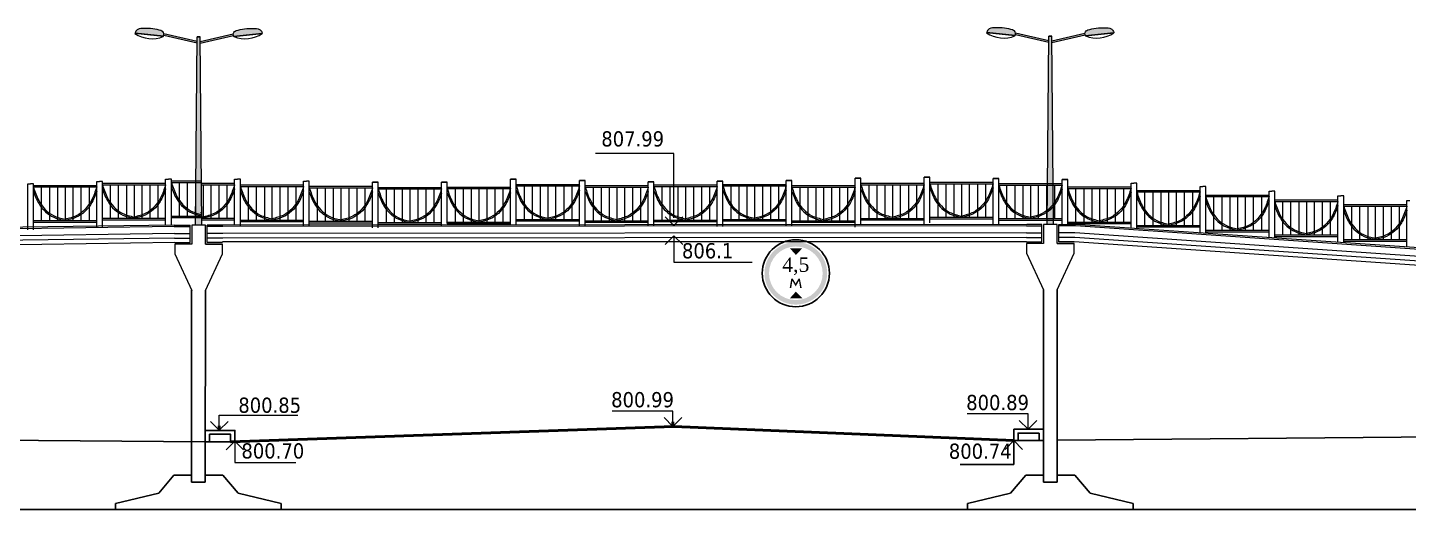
# Model space of a CAD drawing. Header units: millimetres. Extents: x -492806 to 8131902, y -181351 to 2373952.
# Drawn here: x 2018643 to 2067269, y 991206 to 1008189 of the extents above; entities that cross this region are included whole.
import ezdxf

# ---------------------------------------------------------------- set-up
doc = ezdxf.new("R2010")
doc.units = ezdxf.units.MM
doc.header["$LTSCALE"] = 50
for name, color, linetype, lineweight in [('dorogi', 7, 'Continuous', 30), ('вертикалка', 200, 'Continuous', 9), ('дорога', 126, 'Continuous', 25), ('розрізи', 7, 'Continuous', 15)]:
    doc.layers.add(name, color=color, linetype=linetype, lineweight=lineweight)
doc.layers.add('rozmiry', color=182, linetype='Continuous')
doc.layers.add('размери', color=250, linetype='Continuous')
doc.styles.add('natasha', font='times.ttf', dxfattribs={"height": 2.5})
doc.styles.get("Standard").update_dxf_attribs({"font": 'tahoma.ttf'})

# ---------------------------------------------------------------- blocks, each defined once
blk = doc.blocks.new('3-13')
h = blk.add_hatch(color=1)
edge = h.paths.add_edge_path(flags=16)
edge.add_arc((3.5, 0), 2.8, 0, 360)
edge = h.paths.add_edge_path()
edge.add_arc((3.5, 0), 3.27, 0, 360)
blk.add_hatch(color=7).paths.add_polyline_path([(3.13, -0.77), (3.49, -1.37), (3.83, -0.77), (3.95, -1.54), (4.11, -1.54), (3.92, -0.57), (3.77, -0.57), (3.48, -1.07), (3.18, -0.57), (3.02, -0.57), (2.86, -1.54), (3.02, -1.54)])
at = {"color": 1}
blk.add_circle((3.5, 0), 3.5, dxfattribs=at)
at = {"color": 7}
for points in [[(2.89, 2.6), (4.17, 2.6), (3.5, 1.92)], [(2.89, -2.6), (4.17, -2.6), (3.5, -1.92)]]:
    blk.add_solid(points, dxfattribs=at)
at = {"insert": (2.08, 1.65), "char_height": 1.5, "attachment_point": 1, "style": 'natasha'}
blk.add_mtext_dynamic_manual_height_columns('4,5', width=3.0467, gutter_width=12.5, heights=[0], dxfattribs=at)

msp = doc.modelspace()

# ---------------------------------------------------------------- hatches: boundary and pattern name
at = {"layer": 'дорога', "lineweight": 5}
h = msp.add_hatch(color=0, dxfattribs=at)
h.dxf.hatch_style = 2
h.paths.add_polyline_path([(2024772.465, 1001440.367), (2024559.884, 1001438.596), (2024558.182, 1001227.495), (2024774.239, 1001227.495)])
h.paths.add_polyline_path([(2024611.753, 1007868.802), (2024718.895, 1007868.802), (2024772.466, 1001440.276), (2024558.182, 1001440.276)])
edge = h.paths.add_edge_path()
edge.add_spline(control_points=[(2025897.624, 1007890.813), (2025889.714, 1007909.546), (2025886.872, 1007934.844), (2025885.704, 1007966.507)], knot_values=[411.134828027, 411.134828027, 411.134828027, 411.134828027, 430.443610938, 430.443610938, 430.443610938, 430.443610938], degree=3, periodic=0)
edge.add_spline(control_points=[(2025885.704, 1007966.507), (2025910.469, 1008042.841), (2025977.055, 1008093.03), (2026325.195, 1008165.671), (2026554.106, 1008162.72), (2026788.924, 1008156.817), (2026877.8, 1008069.357), (2026899.671, 1008008.865), (2026902.912, 1007997.175)], knot_values=[0, 0, 0, 0, 32.530138391, 77.210190422, 130.242015175, 174.657331179, 196.410436296, 202.267979187, 202.267979187, 202.267979187, 202.267979187], degree=3, periodic=0)
edge.add_line((2026902.912, 1007997.175), (2025897.624, 1007890.813))
edge = h.paths.add_edge_path()
edge.add_spline(control_points=[(2025885.704, 1007966.507), (2025886.558, 1007943.361), (2025888.306, 1007923.616), (2025892.275, 1007907.35)], knot_values=[416.32851979, 416.32851979, 416.32851979, 416.32851979, 430.443610938, 430.443610938, 430.443610938, 430.443610938], degree=3, periodic=0)
edge.add_line((2025892.275, 1007907.35), (2024720.824, 1007637.332))
edge.add_line((2024720.824, 1007637.332), (2024720.29, 1007701.379))
edge.add_line((2024720.29, 1007701.379), (2025885.704, 1007966.507))
edge = h.paths.add_edge_path()
edge.add_spline(control_points=[(2022427.736, 1007997.175), (2022430.977, 1008008.865), (2022452.848, 1008069.357), (2022541.724, 1008156.817), (2022776.542, 1008162.72), (2023005.452, 1008165.671), (2023353.593, 1008093.03), (2023420.178, 1008042.841), (2023444.944, 1007966.507)], knot_values=[0, 0, 0, 0, 5.857542892, 27.610648008, 72.025964012, 125.057788765, 169.737840797, 202.267979187, 202.267979187, 202.267979187, 202.267979187], degree=3, periodic=0)
edge.add_spline(control_points=[(2023444.944, 1007966.507), (2023443.775, 1007934.844), (2023440.934, 1007909.546), (2023433.023, 1007890.813)], knot_values=[411.134828027, 411.134828027, 411.134828027, 411.134828027, 430.443610938, 430.443610938, 430.443610938, 430.443610938], degree=3, periodic=0)
edge.add_line((2023433.023, 1007890.813), (2022427.736, 1007997.175))
edge = h.paths.add_edge_path()
edge.add_line((2024610.357, 1007701.379), (2024609.824, 1007637.332))
edge.add_line((2024609.824, 1007637.332), (2023438.372, 1007907.35))
edge.add_spline(control_points=[(2023438.372, 1007907.35), (2023442.341, 1007923.616), (2023444.089, 1007943.361), (2023444.944, 1007966.507)], knot_values=[416.32851979, 416.32851979, 416.32851979, 416.32851979, 430.443610938, 430.443610938, 430.443610938, 430.443610938], degree=3, periodic=0)
edge.add_line((2023444.944, 1007966.507), (2024610.357, 1007701.379))
h = msp.add_hatch(color=0, dxfattribs=at)
h.dxf.hatch_style = 2
h.paths.add_polyline_path([(2054764.918, 1001464.149), (2054552.337, 1001462.377), (2054550.635, 1001251.276), (2054766.692, 1001251.276)])
h.paths.add_polyline_path([(2054604.206, 1007892.584), (2054711.348, 1007892.584), (2054764.919, 1001464.057), (2054550.635, 1001464.057)])
edge = h.paths.add_edge_path()
edge.add_spline(control_points=[(2055890.077, 1007914.594), (2055882.167, 1007933.327), (2055879.325, 1007958.625), (2055878.157, 1007990.288)], knot_values=[411.134828027, 411.134828027, 411.134828027, 411.134828027, 430.443610938, 430.443610938, 430.443610938, 430.443610938], degree=3, periodic=0)
edge.add_spline(control_points=[(2055878.157, 1007990.288), (2055902.922, 1008066.623), (2055969.508, 1008116.811), (2056317.648, 1008189.452), (2056546.559, 1008186.501), (2056781.376, 1008180.598), (2056870.252, 1008093.138), (2056892.123, 1008032.646), (2056895.364, 1008020.956)], knot_values=[0, 0, 0, 0, 32.530138391, 77.210190422, 130.242015175, 174.657331179, 196.410436296, 202.267979187, 202.267979187, 202.267979187, 202.267979187], degree=3, periodic=0)
edge.add_line((2056895.364, 1008020.956), (2055890.077, 1007914.594))
edge = h.paths.add_edge_path()
edge.add_spline(control_points=[(2055878.157, 1007990.288), (2055879.011, 1007967.142), (2055880.759, 1007947.397), (2055884.728, 1007931.132)], knot_values=[416.32851979, 416.32851979, 416.32851979, 416.32851979, 430.443610938, 430.443610938, 430.443610938, 430.443610938], degree=3, periodic=0)
edge.add_line((2055884.728, 1007931.132), (2054713.277, 1007661.113))
edge.add_line((2054713.277, 1007661.113), (2054712.743, 1007725.16))
edge.add_line((2054712.743, 1007725.16), (2055878.157, 1007990.288))
edge = h.paths.add_edge_path()
edge.add_spline(control_points=[(2052420.189, 1008020.956), (2052423.43, 1008032.646), (2052445.301, 1008093.138), (2052534.177, 1008180.598), (2052768.995, 1008186.501), (2052997.905, 1008189.452), (2053346.046, 1008116.811), (2053412.631, 1008066.623), (2053437.397, 1007990.288)], knot_values=[0, 0, 0, 0, 5.857542892, 27.610648008, 72.025964012, 125.057788765, 169.737840797, 202.267979187, 202.267979187, 202.267979187, 202.267979187], degree=3, periodic=0)
edge.add_spline(control_points=[(2053437.397, 1007990.288), (2053436.228, 1007958.625), (2053433.387, 1007933.327), (2053425.476, 1007914.594)], knot_values=[411.134828027, 411.134828027, 411.134828027, 411.134828027, 430.443610938, 430.443610938, 430.443610938, 430.443610938], degree=3, periodic=0)
edge.add_line((2053425.476, 1007914.594), (2052420.189, 1008020.956))
edge = h.paths.add_edge_path()
edge.add_line((2054602.81, 1007725.16), (2054602.277, 1007661.113))
edge.add_line((2054602.277, 1007661.113), (2053430.825, 1007931.132))
edge.add_spline(control_points=[(2053430.825, 1007931.132), (2053434.794, 1007947.397), (2053436.542, 1007967.142), (2053437.397, 1007990.288)], knot_values=[416.32851979, 416.32851979, 416.32851979, 416.32851979, 430.443610938, 430.443610938, 430.443610938, 430.443610938], degree=3, periodic=0)
edge.add_line((2053437.397, 1007990.288), (2054602.81, 1007725.16))

# ---------------------------------------------------------------- linework, layer by layer
for p, q in [((2024417.802, 998935.504), (2024417.802, 992170.435)), ((2024899.941, 992170.435), (2024907.28, 998919.672)), ((2054417.593, 998943.454), (2054417.593, 992170.435)), ((2054899.733, 992170.435), (2054899.733, 998943.454)), ((2025312.117, 993985.889), (2025304.88, 993993.126)), ((2025312.117, 993985.889), (2025319.354, 993993.126)), ((2025050.798, 993591.679), (2025050.798, 993855.511)), ((2025050.798, 993855.511), (2025312.117, 993855.511)), ((2025050.798, 993855.511), (2025050.798, 993591.679)), ((2053374.54, 993632.261), (2053374.54, 992794.998)), ((2054266.737, 993896.094), (2054005.418, 993896.094)), ((2054266.737, 993632.261), (2054266.737, 993896.094)), ((2054266.737, 993896.094), (2054266.737, 993632.261)), ((2053374.54, 992794.998), (2051482.552, 992794.998)), ((2023795.794, 992411.505), (2023260.21, 991775.417)), ((2024417.802, 992411.505), (2023795.794, 992411.505)), ((2024899.941, 992170.435), (2024417.802, 992170.435)), ((2025521.95, 992411.505), (2024899.941, 992411.505)), ((2026057.534, 991775.417), (2025521.95, 992411.505)), ((2053795.585, 992411.505), (2053260.001, 991775.417)), ((2054417.593, 992411.505), (2053795.585, 992411.505)), ((2054899.733, 992170.435), (2054417.593, 992170.435)), ((2055521.741, 992411.505), (2054899.733, 992411.505)), ((2056057.325, 991775.417), (2055521.741, 992411.505)), ((2023260.21, 991775.417), (2021739.842, 991412.876)), ((2027577.901, 991412.876), (2026057.534, 991775.417)), ((2053260.001, 991775.417), (2051739.634, 991412.876)), ((2057577.692, 991412.876), (2056057.325, 991775.417)), ((2021739.842, 991206.156), (1997578.11, 991206.156)), ((2021739.842, 991412.876), (2021739.842, 991206.156)), ((2021739.842, 991206.156), (2027577.901, 991206.156)), ((2027577.901, 991206.156), (2027577.901, 991412.876)), ((2051739.634, 991206.156), (2027577.901, 991206.156)), ((2051739.634, 991412.876), (2051739.634, 991206.156)), ((2051739.634, 991206.156), (2057577.692, 991206.156)), ((2057577.692, 991206.156), (2057577.692, 991412.876)), ((2081739.425, 991206.156), (2057577.692, 991206.156))]:
    msp.add_line(p, q)
at = {"color": 0}
for p, q in [((1994900.15, 993839.999), (2024899.941, 993591.679)), ((2054899.733, 993641.485), (2084417.385, 993898.817))]:
    msp.add_line(p, q, dxfattribs=at)
at = {"color": 0, "lineweight": 9}
for points in [[(2041404.576, 1001478.252), (2041404.576, 1003755.826), (2038641.707, 1003755.826)], [(2041404.576, 1001209.8), (2041095.97, 1001518.405)], [(2041404.576, 1001209.8), (2041713.181, 1001518.405)], [(2041404.576, 1000854.494), (2041095.97, 1000545.888)], [(2041399.941, 1000854.108), (2041399.941, 999918.74), (2044162.811, 999918.74)], [(2041404.576, 1000854.494), (2041713.181, 1000545.888)], [(2025392.219, 993993.708), (2025392.219, 994529.419), (2028156.207, 994529.419)], [(2041370.692, 994133.708), (2041370.692, 994669.419), (2039227.85, 994669.419)], [(2041370.692, 994133.708), (2041062.087, 994442.314)], [(2041370.692, 994133.708), (2041062.087, 994442.314)], [(2041370.692, 994133.708), (2041679.298, 994442.314)], [(2053873.798, 994033.708), (2053873.798, 994569.419), (2051730.955, 994569.419)], [(2025392.219, 993993.708), (2025083.613, 994302.314)], [(2025392.219, 993993.708), (2025083.613, 994302.314)], [(2025392.219, 993993.708), (2025700.825, 994302.314)], [(2053873.798, 994033.708), (2053565.192, 994342.314)], [(2053873.798, 994033.708), (2054182.403, 994342.314)], [(2025942.995, 993612.44), (2025634.39, 993303.835)], [(2025942.995, 993725.488), (2025942.995, 992857.415), (2028085.838, 992857.415)], [(2025942.995, 993612.44), (2026251.601, 993303.835)], [(2025942.995, 993612.44), (2026251.601, 993303.835)], [(2053374.54, 993632.261), (2053683.145, 993323.656)]]:
    msp.add_lwpolyline(points, dxfattribs=at)
for points in [[(2025942.995, 993859.296), (2025942.995, 993993.126), (2024899.941, 993993.126)], [(2025942.995, 993859.296), (2025942.995, 993993.126)], [(2053374.54, 993899.879), (2053374.54, 994033.708), (2054417.593, 994033.708)], [(2025215.881, 993591.679), (2024899.941, 993591.679)], [(2025215.881, 993591.679), (2025942.995, 993591.679), (2025942.995, 993859.296)], [(2025792.138, 993591.679), (2025792.138, 993855.511), (2025312.117, 993855.511)], [(2053374.54, 993632.261), (2053065.934, 993323.656)], [(2054101.654, 993632.261), (2053374.54, 993632.261), (2053374.54, 993899.879)], [(2053525.397, 993632.261), (2053525.397, 993896.094), (2054005.418, 993896.094)], [(2054101.654, 993632.261), (2054417.593, 993632.261)]]:
    msp.add_lwpolyline(points)
at = {"color": 0, "lineweight": 50}
for points in [[(2025392.219, 993993.708), (2025392.219, 994154.421)], [(2041370.692, 994133.708), (2041370.692, 994294.421)]]:
    msp.add_lwpolyline(points, dxfattribs=at)
at = {"layer": 'dorogi', "lineweight": 50}
for q in [(2025792.138, 993591.679), (2053374.54, 993632.261)]:
    msp.add_line((2041399.941, 994133.126), q, dxfattribs=at)
at = {"layer": 'rozmiry'}
for p, q in [((2024899.941, 993993.126), (2025899.941, 993993.126)), ((2054417.593, 994033.708), (2053417.593, 994033.708))]:
    msp.add_line(p, q, dxfattribs=at)
at = {"layer": 'дорога', "color": 0, "lineweight": 5}
for p, q in [((2023419.758, 1007870.328), (2022423.887, 1007979.899)), ((2023433.023, 1007890.813), (2022427.736, 1007997.175)), ((2024609.824, 1007637.332), (2023438.372, 1007907.35)), ((2024610.357, 1007701.379), (2023444.944, 1007966.507)), ((2024558.182, 1001227.495), (2024611.753, 1007868.802)), ((2024611.753, 1007868.802), (2024718.895, 1007868.802)), ((2024718.895, 1007868.802), (2024611.753, 1007868.802)), ((2024774.239, 1001227.495), (2024718.895, 1007868.802)), ((2024720.29, 1007701.379), (2025885.704, 1007966.507)), ((2024720.824, 1007637.332), (2025892.275, 1007907.35)), ((2025897.624, 1007890.813), (2026902.912, 1007997.175)), ((2025910.889, 1007870.328), (2026906.76, 1007979.899)), ((2053412.211, 1007894.11), (2052416.34, 1008003.68)), ((2053425.476, 1007914.594), (2052420.189, 1008020.956)), ((2054602.277, 1007661.113), (2053430.825, 1007931.132)), ((2054602.81, 1007725.16), (2053437.397, 1007990.288)), ((2054550.635, 1001251.276), (2054604.206, 1007892.584)), ((2054604.206, 1007892.584), (2054711.348, 1007892.584)), ((2054711.348, 1007892.584), (2054604.206, 1007892.584)), ((2054766.692, 1001251.276), (2054711.348, 1007892.584)), ((2054712.743, 1007725.16), (2055878.157, 1007990.288)), ((2054713.277, 1007661.113), (2055884.728, 1007931.132)), ((2055890.077, 1007914.594), (2056895.364, 1008020.956)), ((2055903.342, 1007894.11), (2056899.213, 1008003.68)), ((2024608.318, 1007456.678), (2024608.569, 1007456.737)), ((2024722.329, 1007456.678), (2024722.078, 1007456.737)), ((2054600.771, 1007480.46), (2054601.022, 1007480.519)), ((2054714.782, 1007480.46), (2054714.531, 1007480.519)), ((2018646.648, 1001059.641), (2018646.648, 1002683.753)), ((2018646.648, 1002683.753), (2018747.402, 1002683.753)), ((2018848.157, 1002683.753), (2018747.402, 1002683.753)), ((2018848.157, 1002683.753), (2018747.402, 1002683.753)), ((2018848.157, 1001066.204), (2018848.157, 1002683.753)), ((2021075.625, 1001138.749), (2021075.625, 1002762.861)), ((2021075.625, 1002762.861), (2021176.379, 1002762.861)), ((2021277.133, 1002762.861), (2021176.379, 1002762.861)), ((2021277.133, 1002762.861), (2021176.379, 1002762.861)), ((2021277.133, 1001145.312), (2021277.133, 1002762.861)), ((2021277.133, 1002703.618), (2023504.601, 1002703.618)), ((2023504.601, 1001217.858), (2023504.601, 1002841.97)), ((2023504.601, 1002841.97), (2023605.356, 1002841.97)), ((2023706.11, 1002841.97), (2023605.356, 1002841.97)), ((2023706.11, 1002841.97), (2023605.356, 1002841.97)), ((2023706.11, 1001224.421), (2023706.11, 1002841.97)), ((2023706.11, 1002782.726), (2024761.279, 1002782.726)), ((2023706.11, 1002729.155), (2024761.725, 1002729.155)), ((2023981.621, 1002729.155), (2023981.621, 1001547.066)), ((2024266.32, 1002729.155), (2024266.32, 1001547.066)), ((2024551.019, 1002729.155), (2024551.019, 1001547.066)), ((2024761.279, 1002705.897), (2025933.578, 1002705.897)), ((2025933.578, 1001220.137), (2025933.578, 1002844.25)), ((2025933.578, 1002844.25), (2026034.332, 1002844.25)), ((2026135.087, 1002844.25), (2026034.332, 1002844.25)), ((2026135.087, 1002844.25), (2026034.332, 1002844.25)), ((2026135.087, 1001216.535), (2026135.087, 1002844.25)), ((2028362.555, 1001173.115), (2028362.555, 1002780.247)), ((2028362.555, 1002780.247), (2028463.309, 1002780.247)), ((2028564.063, 1002780.247), (2028463.309, 1002780.247)), ((2028564.063, 1001173.115), (2028564.063, 1002780.247)), ((2028564.063, 1001173.115), (2028564.063, 1002780.247)), ((2030791.531, 1001129.694), (2030791.531, 1002736.826)), ((2030993.04, 1001129.694), (2030993.04, 1002736.826)), ((2030993.04, 1001129.694), (2030993.04, 1002736.826)), ((2033220.508, 1001180.401), (2033220.508, 1002740.622)), ((2033422.299, 1001279.593), (2033422.299, 1002740.622)), ((2035649.767, 1001236.173), (2035649.767, 1002843.305)), ((2035851.276, 1001236.173), (2035851.276, 1002843.305)), ((2035851.276, 1001236.173), (2035851.276, 1002843.305)), ((2038078.744, 1001192.753), (2038078.744, 1002799.884)), ((2038280.253, 1001192.753), (2038280.253, 1002799.884)), ((2038280.253, 1001192.753), (2038280.253, 1002799.884)), ((2040500.382, 1001186.517), (2040500.382, 1002756.464)), ((2040701.608, 1001217.453), (2040701.608, 1002756.464)), ((2042929.076, 1001174.032), (2042929.076, 1002781.164)), ((2043130.585, 1001174.032), (2043130.585, 1002781.164)), ((2043130.585, 1001174.032), (2043130.585, 1002781.164)), ((2045358.053, 1001193.465), (2045358.053, 1002800.596)), ((2045559.561, 1001193.465), (2045559.561, 1002800.596)), ((2045559.561, 1001193.465), (2045559.561, 1002800.596)), ((2047787.029, 1001150.044), (2047787.029, 1002882.776)), ((2047988.538, 1001275.644), (2047988.538, 1002882.776)), ((2047988.538, 1001275.644), (2047988.538, 1002882.776)), ((2047988.538, 1002701.003), (2050216.006, 1002701.003)), ((2050216.006, 1001232.223), (2050216.006, 1002919.355)), ((2050417.515, 1001312.223), (2050417.515, 1002919.355)), ((2050417.515, 1001312.223), (2050417.515, 1002919.355)), ((2050417.515, 1002737.583), (2052644.983, 1002737.583)), ((2050417.515, 1002684.012), (2052644.983, 1002684.012)), ((2050693.026, 1002684.012), (2050693.026, 1001501.923)), ((2050977.725, 1002684.012), (2050977.725, 1001501.923)), ((2051262.424, 1002684.012), (2051262.424, 1001501.923)), ((2051531.249, 1002684.012), (2051531.249, 1001501.923)), ((2051805.338, 1002684.012), (2051805.338, 1001501.923)), ((2052090.036, 1002684.012), (2052090.036, 1001501.923)), ((2052374.735, 1002684.012), (2052374.735, 1001501.923)), ((2052644.983, 1001268.803), (2052644.983, 1002875.935)), ((2052846.491, 1001268.803), (2052846.491, 1002875.935)), ((2052846.491, 1001268.803), (2052846.491, 1002875.935)), ((2052846.491, 1002694.162), (2055073.959, 1002694.162)), ((2055073.959, 1001251.276), (2055073.959, 1002832.514)), ((2055275.468, 1001251.276), (2055275.468, 1002832.514)), ((2055275.468, 1001251.276), (2055275.468, 1002832.514)), ((2057502.936, 1001117.509), (2057502.936, 1002710.849)), ((2057502.936, 1002710.849), (2057603.69, 1002710.849)), ((2057704.445, 1002710.849), (2057603.69, 1002710.849)), ((2057704.445, 1002710.849), (2057603.69, 1002710.849)), ((2057704.445, 1001103.717), (2057704.445, 1002710.849)), ((2018848.157, 1002624.509), (2021075.625, 1002624.509)), ((2018848.157, 1002570.938), (2021075.625, 1002570.938)), ((2019123.668, 1002570.938), (2019123.668, 1001388.849)), ((2019408.367, 1002570.938), (2019408.367, 1001388.849)), ((2019693.066, 1002570.938), (2019693.066, 1001388.849)), ((2019961.891, 1002570.938), (2019961.891, 1001388.849)), ((2020235.98, 1002570.938), (2020235.98, 1001388.849)), ((2020520.678, 1002570.938), (2020520.678, 1001388.849)), ((2020805.377, 1002570.938), (2020805.377, 1001388.849)), ((2021277.133, 1002650.047), (2023504.601, 1002650.047)), ((2021552.644, 1002650.047), (2021552.644, 1001467.958)), ((2021837.343, 1002650.047), (2021837.343, 1001467.958)), ((2022122.042, 1002650.047), (2022122.042, 1001467.958)), ((2022390.867, 1002650.047), (2022390.867, 1001467.958)), ((2022664.957, 1002650.047), (2022664.957, 1001467.958)), ((2022949.655, 1002650.047), (2022949.655, 1001467.958)), ((2023234.354, 1002650.047), (2023234.354, 1001467.958)), ((2024762.365, 1002652.326), (2025933.578, 1002652.326)), ((2024819.844, 1002652.326), (2024819.844, 1001470.238)), ((2025093.933, 1002652.326), (2025093.933, 1001470.238)), ((2025378.632, 1002652.326), (2025378.632, 1001470.238)), ((2025663.331, 1002652.326), (2025663.331, 1001470.238)), ((2026135.087, 1002641.895), (2028362.555, 1002641.895)), ((2026135.087, 1002588.323), (2028362.555, 1002588.323)), ((2026410.598, 1002588.323), (2026410.598, 1001406.235)), ((2026695.297, 1002588.323), (2026695.297, 1001406.235)), ((2026979.996, 1002588.323), (2026979.996, 1001406.235)), ((2027248.821, 1002588.323), (2027248.821, 1001406.235)), ((2027522.91, 1002588.323), (2027522.91, 1001406.235)), ((2027807.608, 1002588.323), (2027807.608, 1001406.235)), ((2028092.307, 1002588.323), (2028092.307, 1001406.235)), ((2028564.063, 1002598.474), (2030791.531, 1002598.474)), ((2028564.063, 1002544.903), (2030791.531, 1002544.903)), ((2028839.574, 1002544.903), (2028839.574, 1001362.814)), ((2029124.273, 1002544.903), (2029124.273, 1001362.814)), ((2029408.972, 1002544.903), (2029408.972, 1001362.814)), ((2029677.797, 1002544.903), (2029677.797, 1001362.814)), ((2029951.887, 1002544.903), (2029951.887, 1001362.814)), ((2030236.585, 1002544.903), (2030236.585, 1001362.814)), ((2030521.284, 1002544.903), (2030521.284, 1001362.814)), ((2030993.04, 1002555.054), (2033220.508, 1002555.054)), ((2030993.04, 1002501.483), (2033220.508, 1002501.483)), ((2031268.551, 1002501.483), (2031268.551, 1001319.394)), ((2031553.25, 1002501.483), (2031553.25, 1001319.394)), ((2031837.949, 1002501.483), (2031837.949, 1001319.394)), ((2032106.774, 1002501.483), (2032106.774, 1001319.394)), ((2032380.863, 1002501.483), (2032380.863, 1001319.394)), ((2032665.562, 1002501.483), (2032665.562, 1001319.394)), ((2032950.261, 1002501.483), (2032950.261, 1001319.394)), ((2033422.299, 1002567.882), (2035649.767, 1002567.882)), ((2033422.299, 1002514.311), (2035649.767, 1002514.311)), ((2033697.81, 1002514.311), (2033697.81, 1001332.222)), ((2033982.509, 1002514.311), (2033982.509, 1001332.222)), ((2034267.208, 1002514.311), (2034267.208, 1001332.222)), ((2034536.033, 1002514.311), (2034536.033, 1001332.222)), ((2034810.123, 1002514.311), (2034810.123, 1001332.222)), ((2035094.821, 1002514.311), (2035094.821, 1001332.222)), ((2035379.52, 1002514.311), (2035379.52, 1001332.222)), ((2035851.276, 1002661.532), (2038078.744, 1002661.532)), ((2035851.276, 1002607.961), (2038078.744, 1002607.961)), ((2036126.787, 1002607.961), (2036126.787, 1001425.872)), ((2036411.486, 1002607.961), (2036411.486, 1001425.872)), ((2036696.185, 1002607.961), (2036696.185, 1001425.872)), ((2036965.01, 1002607.961), (2036965.01, 1001425.872)), ((2037239.1, 1002607.961), (2037239.1, 1001425.872)), ((2037523.798, 1002607.961), (2037523.798, 1001425.872)), ((2037808.497, 1002607.961), (2037808.497, 1001425.872)), ((2038272.914, 1002618.112), (2040500.382, 1002618.112)), ((2038272.914, 1002564.541), (2040500.382, 1002564.541)), ((2038555.764, 1002564.541), (2038555.764, 1001382.452)), ((2038840.463, 1002564.541), (2038840.463, 1001382.452)), ((2039125.162, 1002564.541), (2039125.162, 1001382.452)), ((2039393.987, 1002564.541), (2039393.987, 1001382.452)), ((2039668.076, 1002564.541), (2039668.076, 1001382.452)), ((2039945.436, 1002564.541), (2039945.436, 1001382.452)), ((2040230.135, 1002564.541), (2040230.135, 1001382.452)), ((2040701.608, 1002642.812), (2042929.076, 1002642.812)), ((2040701.608, 1002589.241), (2042929.076, 1002589.241)), ((2040977.119, 1002589.241), (2040977.119, 1001407.152)), ((2041261.818, 1002589.241), (2041261.818, 1001407.152)), ((2041546.517, 1002589.241), (2041546.517, 1001407.152)), ((2041815.342, 1002589.241), (2041815.342, 1001407.152)), ((2042089.432, 1002589.241), (2042089.432, 1001407.152)), ((2042374.13, 1002589.241), (2042374.13, 1001407.152)), ((2042658.829, 1002589.241), (2042658.829, 1001407.152)), ((2043130.585, 1002662.244), (2045358.053, 1002662.244)), ((2043130.585, 1002608.673), (2045358.053, 1002608.673)), ((2043406.096, 1002608.673), (2043406.096, 1001426.584)), ((2043690.795, 1002608.673), (2043690.795, 1001426.584)), ((2043975.494, 1002608.673), (2043975.494, 1001426.584)), ((2044244.319, 1002608.673), (2044244.319, 1001426.584)), ((2044518.408, 1002608.673), (2044518.408, 1001426.584)), ((2044803.106, 1002608.673), (2044803.106, 1001426.584)), ((2045087.805, 1002608.673), (2045087.805, 1001426.584)), ((2045559.561, 1002618.824), (2047787.029, 1002618.824)), ((2045559.561, 1002565.253), (2047787.029, 1002565.253)), ((2045835.072, 1002565.253), (2045835.072, 1001383.164)), ((2046119.771, 1002565.253), (2046119.771, 1001383.164)), ((2046404.47, 1002565.253), (2046404.47, 1001383.164)), ((2046673.295, 1002565.253), (2046673.295, 1001383.164)), ((2046947.385, 1002565.253), (2046947.385, 1001383.164)), ((2047232.083, 1002565.253), (2047232.083, 1001383.164)), ((2047516.782, 1002565.253), (2047516.782, 1001383.164)), ((2047988.538, 1002647.432), (2050216.006, 1002647.432)), ((2048264.049, 1002647.432), (2048264.049, 1001465.343)), ((2048548.748, 1002647.432), (2048548.748, 1001465.343)), ((2048833.447, 1002647.432), (2048833.447, 1001465.343)), ((2049102.272, 1002647.432), (2049102.272, 1001465.343)), ((2049376.362, 1002647.432), (2049376.362, 1001465.343)), ((2049661.06, 1002647.432), (2049661.06, 1001465.343)), ((2049945.759, 1002647.432), (2049945.759, 1001465.343)), ((2052846.491, 1002640.591), (2055073.959, 1002640.591)), ((2053122.002, 1002640.591), (2053122.002, 1001458.502)), ((2053406.701, 1002640.591), (2053406.701, 1001458.502)), ((2053691.4, 1002640.591), (2053691.4, 1001458.502)), ((2053960.225, 1002640.591), (2053960.225, 1001458.502)), ((2054234.315, 1002640.591), (2054234.315, 1001458.502)), ((2054519.013, 1002640.591), (2054519.013, 1001458.502)), ((2054803.712, 1002640.591), (2054803.712, 1001458.502)), ((2055275.468, 1002572.497), (2057502.936, 1002572.497)), ((2055275.468, 1002518.926), (2057502.936, 1002518.926)), ((2055550.979, 1002518.926), (2055550.979, 1001336.837)), ((2055835.678, 1002518.926), (2055835.678, 1001336.837)), ((2056120.377, 1002518.926), (2056120.377, 1001336.837)), ((2056389.202, 1002518.926), (2056389.202, 1001336.837)), ((2056663.292, 1002518.926), (2056663.292, 1001336.837)), ((2056947.99, 1002518.926), (2056947.99, 1001336.837)), ((2057232.689, 1002518.926), (2057232.689, 1001336.837)), ((2057704.445, 1002450.831), (2059931.913, 1002450.831)), ((2057704.445, 1002397.26), (2059931.913, 1002397.26)), ((2057979.956, 1002397.26), (2057979.956, 1001215.171)), ((2058264.655, 1002397.26), (2058264.655, 1001215.171)), ((2058549.354, 1002397.26), (2058549.354, 1001215.171)), ((2058818.179, 1002397.26), (2058818.179, 1001215.171)), ((2059092.268, 1002397.26), (2059092.268, 1001215.171)), ((2059376.966, 1002397.26), (2059376.966, 1001215.171)), ((2059661.665, 1002397.26), (2059661.665, 1001215.171)), ((2059931.913, 1000951.263), (2059931.913, 1002589.183)), ((2059931.913, 1002589.183), (2060032.667, 1002589.183)), ((2060133.421, 1002589.183), (2060032.667, 1002589.183)), ((2060133.421, 1002589.183), (2060032.667, 1002589.183)), ((2060133.421, 1000937.472), (2060133.421, 1002589.183)), ((2060133.421, 1002284.586), (2062360.889, 1002284.586)), ((2060133.421, 1002231.015), (2062360.889, 1002231.015)), ((2060408.932, 1002231.015), (2060408.932, 1001048.926)), ((2060693.631, 1002231.015), (2060693.631, 1001048.926)), ((2060978.33, 1002231.015), (2060978.33, 1001048.926)), ((2061247.155, 1002231.015), (2061247.155, 1001048.926)), ((2061521.245, 1002231.015), (2061521.245, 1001048.926)), ((2061805.943, 1002231.015), (2061805.943, 1001048.926)), ((2062090.642, 1002231.015), (2062090.642, 1001048.926)), ((2062360.889, 1000785.018), (2062360.889, 1002422.938)), ((2062360.889, 1002422.938), (2062461.644, 1002422.938)), ((2062562.398, 1002422.938), (2062461.644, 1002422.938)), ((2062562.398, 1002422.938), (2062461.644, 1002422.938)), ((2062562.398, 1000771.226), (2062562.398, 1002422.938)), ((2064789.866, 1000618.772), (2064789.866, 1002256.692)), ((2064789.866, 1002256.692), (2064890.62, 1002256.692)), ((2064991.375, 1002256.692), (2064890.62, 1002256.692)), ((2064991.375, 1002256.692), (2064890.62, 1002256.692)), ((2064991.375, 1000604.981), (2064991.375, 1002256.692)), ((2062562.398, 1002118.34), (2064789.866, 1002118.34)), ((2062562.398, 1002064.769), (2064789.866, 1002064.769)), ((2062837.909, 1002064.769), (2062837.909, 1000882.68)), ((2063122.608, 1002064.769), (2063122.608, 1000882.68)), ((2063407.307, 1002064.769), (2063407.307, 1000882.68)), ((2063676.132, 1002064.769), (2063676.132, 1000882.68)), ((2063950.222, 1002064.769), (2063950.222, 1000882.68)), ((2064234.92, 1002064.769), (2064234.92, 1000882.68)), ((2064519.619, 1002064.769), (2064519.619, 1000882.68)), ((2064991.375, 1001952.095), (2067218.843, 1001952.095)), ((2064991.375, 1001898.524), (2067218.843, 1001898.524)), ((2065266.886, 1001898.524), (2065266.886, 1000716.435)), ((2065551.585, 1001898.524), (2065551.585, 1000716.435)), ((2065836.284, 1001898.524), (2065836.284, 1000716.435)), ((2066105.109, 1001898.524), (2066105.109, 1000716.435)), ((2066379.198, 1001898.524), (2066379.198, 1000716.435)), ((2066663.896, 1001898.524), (2066663.896, 1000716.435)), ((2066948.595, 1001898.524), (2066948.595, 1000716.435)), ((2067218.843, 1000452.527), (2067218.843, 1002090.447)), ((2067218.843, 1002090.447), (2067319.597, 1002090.447)), ((2018848.157, 1001388.849), (2021075.625, 1001388.849)), ((2018848.157, 1001335.278), (2021075.625, 1001335.278)), ((2021277.133, 1001467.958), (2023504.601, 1001467.958)), ((2021277.133, 1001414.387), (2023504.601, 1001414.387)), ((2023706.11, 1001547.066), (2024771.576, 1001547.066)), ((2023706.11, 1001493.495), (2024772.022, 1001493.495)), ((2024772.216, 1001470.238), (2025933.578, 1001470.238)), ((2024772.663, 1001416.667), (2025933.578, 1001416.667)), ((2026135.087, 1001406.235), (2028362.555, 1001406.235)), ((2026135.087, 1001352.664), (2028362.555, 1001352.664)), ((2028564.063, 1001362.814), (2030791.531, 1001362.814)), ((2028564.063, 1001309.243), (2030791.531, 1001309.243)), ((2030993.04, 1001319.394), (2033220.508, 1001319.394)), ((2030993.04, 1001265.823), (2033220.508, 1001265.823)), ((2033422.299, 1001332.222), (2035649.767, 1001332.222)), ((2033422.299, 1001278.651), (2035649.767, 1001278.651)), ((2035851.276, 1001425.872), (2038078.744, 1001425.872)), ((2035851.276, 1001372.301), (2038078.744, 1001372.301)), ((2038272.914, 1001382.452), (2040500.382, 1001382.452)), ((2038272.914, 1001328.881), (2040500.382, 1001328.881)), ((2040701.608, 1001407.152), (2042929.076, 1001407.152)), ((2040701.608, 1001353.581), (2042929.076, 1001353.581)), ((2043130.585, 1001426.584), (2045358.053, 1001426.584)), ((2043130.585, 1001373.013), (2045358.053, 1001373.013)), ((2045559.561, 1001383.164), (2047787.029, 1001383.164)), ((2045559.561, 1001329.593), (2047787.029, 1001329.593)), ((2047988.538, 1001465.343), (2050216.006, 1001465.343)), ((2047988.538, 1001411.772), (2050216.006, 1001411.772)), ((2050417.515, 1001501.923), (2052644.983, 1001501.923)), ((2050417.515, 1001448.352), (2052644.983, 1001448.352)), ((2052846.491, 1001458.502), (2055073.959, 1001458.502)), ((2052846.491, 1001404.931), (2055073.959, 1001404.931)), ((2055275.468, 1001336.837), (2057502.936, 1001336.837)), ((2055275.468, 1001283.266), (2057502.936, 1001283.266)), ((2057704.445, 1001215.171), (2059931.913, 1001215.171)), ((2057704.445, 1001161.6), (2059931.913, 1001161.6)), ((2060133.421, 1001048.926), (2062360.889, 1001048.926)), ((2060133.421, 1000995.355), (2062360.889, 1000995.355)), ((2062562.398, 1000882.68), (2064789.866, 1000882.68)), ((2062562.398, 1000829.109), (2064789.866, 1000829.109)), ((2064991.375, 1000716.435), (2067218.843, 1000716.435)), ((2064991.375, 1000662.864), (2067218.843, 1000662.864))]:
    msp.add_line(p, q, dxfattribs=at)
for centre, start, end in [((2023025.722, 1008869.443), 235.9190776, 291.5235342), ((2026304.925, 1008869.443), 248.4764658, 304.0809224), ((2053018.175, 1008893.224), 235.9190776, 291.5235342), ((2056297.378, 1008893.224), 248.4764658, 304.0809224)]:
    msp.add_arc(centre, 1074.008, start, end, dxfattribs=at)
for points, knots in [([(2023444.944, 1007966.507), (2023420.178, 1008042.841), (2023353.593, 1008093.03), (2023005.452, 1008165.671), (2022776.542, 1008162.72), (2022541.724, 1008156.817), (2022449.016, 1008065.586), (2022426.212, 1007994.917), (2022423.887, 1007979.899)], [0, 0, 0, 0, 32.530138391, 77.210190422, 130.242015175, 174.657331179, 196.410436296, 205.373258726, 205.373258726, 205.373258726, 205.373258726]), ([(2025885.704, 1007966.507), (2025910.469, 1008042.841), (2025977.055, 1008093.03), (2026325.195, 1008165.671), (2026554.106, 1008162.72), (2026788.924, 1008156.817), (2026881.631, 1008065.586), (2026904.436, 1007994.917), (2026906.76, 1007979.899)], [0, 0, 0, 0, 32.530138391, 77.210190422, 130.242015175, 174.657331179, 196.410436296, 205.373258726, 205.373258726, 205.373258726, 205.373258726]), ([(2053437.397, 1007990.288), (2053412.631, 1008066.623), (2053346.046, 1008116.811), (2052997.905, 1008189.452), (2052768.995, 1008186.501), (2052534.177, 1008180.598), (2052441.469, 1008089.368), (2052418.665, 1008018.698), (2052416.34, 1008003.68)], [0, 0, 0, 0, 32.530138391, 77.210190422, 130.242015175, 174.657331179, 196.410436296, 205.373258726, 205.373258726, 205.373258726, 205.373258726]), ([(2055878.157, 1007990.288), (2055902.922, 1008066.623), (2055969.508, 1008116.811), (2056317.648, 1008189.452), (2056546.559, 1008186.501), (2056781.376, 1008180.598), (2056874.084, 1008089.368), (2056896.889, 1008018.698), (2056899.213, 1008003.68)], [0, 0, 0, 0, 32.530138391, 77.210190422, 130.242015175, 174.657331179, 196.410436296, 205.373258726, 205.373258726, 205.373258726, 205.373258726]), ([(2023419.758, 1007870.328), (2023420.11, 1007870.685), (2023438.282, 1007889.609), (2023443.305, 1007922.113), (2023444.944, 1007966.507)], [402.843137321, 402.843137321, 402.843137321, 402.843137321, 403.371235829, 430.443610938, 430.443610938, 430.443610938, 430.443610938]), ([(2025910.889, 1007870.328), (2025910.537, 1007870.685), (2025892.365, 1007889.609), (2025887.342, 1007922.113), (2025885.704, 1007966.507)], [402.843137321, 402.843137321, 402.843137321, 402.843137321, 403.371235829, 430.443610938, 430.443610938, 430.443610938, 430.443610938]), ([(2053412.211, 1007894.11), (2053412.563, 1007894.467), (2053430.735, 1007913.39), (2053435.758, 1007945.894), (2053437.397, 1007990.288)], [402.843137321, 402.843137321, 402.843137321, 402.843137321, 403.371235829, 430.443610938, 430.443610938, 430.443610938, 430.443610938]), ([(2055903.342, 1007894.11), (2055902.99, 1007894.467), (2055884.818, 1007913.39), (2055879.795, 1007945.894), (2055878.157, 1007990.288)], [402.843137321, 402.843137321, 402.843137321, 402.843137321, 403.371235829, 430.443610938, 430.443610938, 430.443610938, 430.443610938]), ([(2023706.11, 1002729.155), (2023758.044, 1002568.144), (2023885.837, 1002171.946), (2024279.839, 1001728.825), (2024645.387, 1001632.731), (2024771.112, 1001602.782)], [0, 0, 0, 0, 0.474399814, 1.167350319, 1.525153902, 1.525153902, 1.525153902, 1.525153902]), ([(2023706.11, 1002581.164), (2023762.061, 1002427.237), (2023898.34, 1002052.316), (2024306.666, 1001667.156), (2024653.095, 1001583.452), (2024771.488, 1001557.547)], [0, 0, 0, 0, 0.457418611, 1.11413663, 1.451089324, 1.451089324, 1.451089324, 1.451089324])]:
    msp.add_open_spline(points, degree=3, knots=knots, dxfattribs=at)
for points in [[(2050417.515, 1002684.012), (2050602.016, 1002210.398), (2051118.75, 1001677.289), (2051531.249, 1001546.132)], [(2052644.983, 1002684.012), (2052460.482, 1002210.398), (2051943.748, 1001677.289), (2051531.249, 1001546.132)], [(2018848.157, 1002570.938), (2019032.658, 1002097.325), (2019549.392, 1001564.215), (2019961.891, 1001433.059)], [(2018848.157, 1002422.947), (2019045.882, 1001974.516), (2019567.877, 1001502.706), (2019961.891, 1001388.849)], [(2021075.625, 1002570.938), (2020891.123, 1002097.325), (2020374.389, 1001564.215), (2019961.891, 1001433.059)], [(2021075.625, 1002422.947), (2020877.899, 1001974.516), (2020355.904, 1001502.706), (2019961.891, 1001388.849)], [(2021277.133, 1002650.047), (2021461.635, 1002176.433), (2021978.369, 1001643.323), (2022390.867, 1001512.167)], [(2021277.133, 1002502.055), (2021474.859, 1002053.624), (2021996.854, 1001581.814), (2022390.867, 1001467.958)], [(2023504.601, 1002650.047), (2023320.1, 1002176.433), (2022803.366, 1001643.323), (2022390.867, 1001512.167)], [(2023504.601, 1002502.055), (2023306.876, 1002053.624), (2022784.881, 1001581.814), (2022390.867, 1001467.958)], [(2025933.578, 1002652.326), (2025749.077, 1002178.713), (2025232.343, 1001645.603), (2024772.022, 1001503.206)], [(2025933.578, 1002504.335), (2025735.852, 1002055.904), (2025213.857, 1001584.094), (2024772.216, 1001470.238)], [(2026135.087, 1002588.323), (2026319.588, 1002114.71), (2026836.322, 1001581.6), (2027248.821, 1001450.444)], [(2026135.087, 1002440.332), (2026332.812, 1001991.901), (2026854.807, 1001520.091), (2027248.821, 1001406.235)], [(2028362.555, 1002588.323), (2028178.053, 1002114.71), (2027661.319, 1001581.6), (2027248.821, 1001450.444)], [(2028362.555, 1002440.332), (2028164.829, 1001991.901), (2027642.834, 1001520.091), (2027248.821, 1001406.235)], [(2028564.063, 1002544.903), (2028748.565, 1002071.289), (2029265.299, 1001538.18), (2029677.797, 1001407.024)], [(2028564.063, 1002396.912), (2028761.789, 1001948.48), (2029283.784, 1001476.671), (2029677.797, 1001362.814)], [(2030791.531, 1002544.903), (2030607.03, 1002071.289), (2030090.296, 1001538.18), (2029677.797, 1001407.024)], [(2030791.531, 1002396.912), (2030593.806, 1001948.48), (2030071.811, 1001476.671), (2029677.797, 1001362.814)], [(2030993.04, 1002501.483), (2031177.541, 1002027.869), (2031694.275, 1001494.759), (2032106.774, 1001363.603)], [(2030993.04, 1002353.491), (2031190.766, 1001905.06), (2031712.761, 1001433.25), (2032106.774, 1001319.394)], [(2033220.508, 1002501.483), (2033036.007, 1002027.869), (2032519.273, 1001494.759), (2032106.774, 1001363.603)], [(2033220.508, 1002353.491), (2033022.782, 1001905.06), (2032500.787, 1001433.25), (2032106.774, 1001319.394)], [(2033422.299, 1002514.311), (2033606.801, 1002040.697), (2034123.535, 1001507.587), (2034536.033, 1001376.431)], [(2033422.299, 1002366.319), (2033620.025, 1001917.888), (2034142.02, 1001446.078), (2034536.033, 1001332.222)], [(2035649.767, 1002514.311), (2035465.266, 1002040.697), (2034948.532, 1001507.587), (2034536.033, 1001376.431)], [(2035649.767, 1002366.319), (2035452.042, 1001917.888), (2034930.047, 1001446.078), (2034536.033, 1001332.222)], [(2035851.276, 1002607.961), (2036035.777, 1002134.347), (2036552.511, 1001601.238), (2036965.01, 1001470.082)], [(2035851.276, 1002459.97), (2036049.002, 1002011.538), (2036570.997, 1001539.729), (2036965.01, 1001425.872)], [(2038078.744, 1002607.961), (2037894.243, 1002134.347), (2037377.509, 1001601.238), (2036965.01, 1001470.082)], [(2038078.744, 1002459.97), (2037881.019, 1002011.538), (2037359.023, 1001539.729), (2036965.01, 1001425.872)], [(2038280.253, 1002564.541), (2038464.754, 1002090.927), (2038981.488, 1001557.818), (2039393.987, 1001426.661)], [(2038280.253, 1002416.55), (2038477.978, 1001968.118), (2038999.973, 1001496.308), (2039393.987, 1001382.452)], [(2040500.382, 1002564.541), (2040315.881, 1002090.927), (2039799.147, 1001557.818), (2039386.648, 1001426.661)], [(2040500.382, 1002416.55), (2040302.657, 1001968.118), (2039780.662, 1001496.308), (2039386.648, 1001382.452)], [(2040701.608, 1002589.241), (2040886.109, 1002115.627), (2041402.843, 1001582.518), (2041815.342, 1001451.362)], [(2040701.608, 1002441.25), (2040899.334, 1001992.818), (2041421.329, 1001521.009), (2041815.342, 1001407.152)], [(2042929.076, 1002589.241), (2042744.575, 1002115.627), (2042227.841, 1001582.518), (2041815.342, 1001451.362)], [(2042929.076, 1002441.25), (2042731.351, 1001992.818), (2042209.355, 1001521.009), (2041815.342, 1001407.152)], [(2043130.585, 1002608.673), (2043315.086, 1002135.059), (2043831.82, 1001601.95), (2044244.319, 1001470.794)], [(2043130.585, 1002460.682), (2043328.31, 1002012.25), (2043850.306, 1001540.441), (2044244.319, 1001426.584)], [(2045358.053, 1002608.673), (2045173.552, 1002135.059), (2044656.818, 1001601.95), (2044244.319, 1001470.794)], [(2045358.053, 1002460.682), (2045160.327, 1002012.25), (2044638.332, 1001540.441), (2044244.319, 1001426.584)], [(2045559.561, 1002565.253), (2045744.063, 1002091.639), (2046260.797, 1001558.53), (2046673.295, 1001427.373)], [(2045559.561, 1002417.261), (2045757.287, 1001968.83), (2046279.282, 1001497.02), (2046673.295, 1001383.164)], [(2047787.029, 1002565.253), (2047602.528, 1002091.639), (2047085.794, 1001558.53), (2046673.295, 1001427.373)], [(2047787.029, 1002417.261), (2047589.304, 1001968.83), (2047067.309, 1001497.02), (2046673.295, 1001383.164)], [(2047988.538, 1002647.432), (2048173.039, 1002173.818), (2048689.773, 1001640.709), (2049102.272, 1001509.553)], [(2047988.538, 1002499.441), (2048186.264, 1002051.009), (2048708.259, 1001579.2), (2049102.272, 1001465.343)], [(2050216.006, 1002647.432), (2050031.505, 1002173.818), (2049514.771, 1001640.709), (2049102.272, 1001509.553)], [(2050216.006, 1002499.441), (2050018.281, 1002051.009), (2049496.285, 1001579.2), (2049102.272, 1001465.343)], [(2050417.515, 1002536.02), (2050615.24, 1002087.589), (2051137.236, 1001615.779), (2051531.249, 1001501.923)], [(2052644.983, 1002536.02), (2052447.257, 1002087.589), (2051925.262, 1001615.779), (2051531.249, 1001501.923)], [(2052846.491, 1002640.591), (2053030.993, 1002166.978), (2053547.727, 1001633.868), (2053960.225, 1001502.712)], [(2052846.491, 1002492.6), (2053044.217, 1002044.169), (2053566.212, 1001572.359), (2053960.225, 1001458.502)], [(2055073.959, 1002640.591), (2054889.458, 1002166.978), (2054372.724, 1001633.868), (2053960.225, 1001502.712)], [(2055073.959, 1002492.6), (2054876.234, 1002044.169), (2054354.239, 1001572.359), (2053960.225, 1001458.502)], [(2055275.468, 1002518.926), (2055459.969, 1002045.312), (2055976.703, 1001512.203), (2056389.202, 1001381.046)], [(2055275.468, 1002370.935), (2055473.194, 1001922.503), (2055995.189, 1001450.693), (2056389.202, 1001336.837)], [(2057502.936, 1002518.926), (2057318.435, 1002045.312), (2056801.701, 1001512.203), (2056389.202, 1001381.046)], [(2057502.936, 1002370.935), (2057305.211, 1001922.503), (2056783.215, 1001450.693), (2056389.202, 1001336.837)], [(2057704.445, 1002397.26), (2057888.946, 1001923.647), (2058405.68, 1001390.537), (2058818.179, 1001259.381)], [(2057704.445, 1002249.269), (2057902.17, 1001800.838), (2058424.166, 1001329.028), (2058818.179, 1001215.171)], [(2059931.913, 1002397.26), (2059747.412, 1001923.647), (2059230.678, 1001390.537), (2058818.179, 1001259.381)], [(2059931.913, 1002249.269), (2059734.187, 1001800.838), (2059212.192, 1001329.028), (2058818.179, 1001215.171)], [(2060133.421, 1002231.015), (2060317.923, 1001757.401), (2060834.657, 1001224.292), (2061247.155, 1001093.135)], [(2062360.889, 1002231.015), (2062176.388, 1001757.401), (2061659.654, 1001224.292), (2061247.155, 1001093.135)], [(2060133.421, 1002083.024), (2060331.147, 1001634.592), (2060853.142, 1001162.782), (2061247.155, 1001048.926)], [(2062360.889, 1002083.024), (2062163.164, 1001634.592), (2061641.169, 1001162.782), (2061247.155, 1001048.926)], [(2062562.398, 1002064.769), (2062746.899, 1001591.156), (2063263.633, 1001058.046), (2063676.132, 1000926.89)], [(2062562.398, 1001916.778), (2062760.124, 1001468.347), (2063282.119, 1000996.537), (2063676.132, 1000882.68)], [(2064789.866, 1002064.769), (2064605.365, 1001591.156), (2064088.631, 1001058.046), (2063676.132, 1000926.89)], [(2064789.866, 1001916.778), (2064592.141, 1001468.347), (2064070.145, 1000996.537), (2063676.132, 1000882.68)], [(2064991.375, 1001898.524), (2065175.876, 1001424.91), (2065692.61, 1000891.8), (2066105.109, 1000760.644)], [(2064991.375, 1001750.532), (2065189.1, 1001302.101), (2065711.096, 1000830.291), (2066105.109, 1000716.435)], [(2067218.843, 1001898.524), (2067034.342, 1001424.91), (2066517.608, 1000891.8), (2066105.109, 1000760.644)], [(2067218.843, 1001750.532), (2067021.117, 1001302.101), (2066499.122, 1000830.291), (2066105.109, 1000716.435)]]:
    msp.add_spline(points, degree=3, dxfattribs=at)
at = {"layer": 'размери', "color": 0}
for p, q in [((2030791.531, 1002736.826), (2030993.04, 1002736.826)), ((2033220.508, 1002740.622), (2033422.299, 1002740.622)), ((2035649.767, 1002843.305), (2035851.276, 1002843.305)), ((2038078.744, 1002799.884), (2038280.253, 1002799.884)), ((2040500.382, 1002756.464), (2040701.608, 1002756.464)), ((2042929.076, 1002781.164), (2043130.585, 1002781.164)), ((2045358.053, 1002800.596), (2045559.561, 1002800.596)), ((2047787.029, 1002882.776), (2047988.538, 1002882.776)), ((2050216.006, 1002919.355), (2050417.515, 1002919.355)), ((2052644.983, 1002875.935), (2052846.491, 1002875.935)), ((2055073.959, 1002832.514), (2055275.468, 1002832.514))]:
    msp.add_line(p, q, dxfattribs=at)
at = {"layer": 'розрізи', "color": 0}
for p, q in [((2023800.494, 1001227.495), (1995480.852, 1000835.294)), ((2023800.494, 1001227.495), (2024371.569, 1001227.495)), ((2024371.569, 1000608.396), (2024371.569, 1001227.495)), ((2024425.14, 1001227.495), (2024425.14, 1000554.825)), ((2024907.28, 1001227.495), (2024425.14, 1001227.495)), ((2024736.577, 1001666.378), (2024770.582, 1001666.378)), ((2024907.28, 1000554.825), (2024907.28, 1001227.495)), ((2024960.851, 1000608.396), (2024960.851, 1001227.495)), ((2025522.019, 1001227.495), (2024960.851, 1001227.495)), ((2053826.983, 1001251.276), (2025522.019, 1001227.495)), ((2054364.022, 1001251.276), (2053826.983, 1001251.276)), ((2054364.022, 1000632.178), (2054364.022, 1001251.276)), ((2054417.593, 1001251.276), (2054417.593, 1000578.607)), ((2054899.733, 1001251.276), (2054417.593, 1001251.276)), ((2054899.733, 1000578.607), (2054899.733, 1001251.276)), ((2054953.304, 1000632.178), (2054953.304, 1001251.276)), ((2054953.304, 1001251.276), (2055548.498, 1001251.276)), ((2083860.801, 999313.508), (2055548.498, 1001251.276)), ((2023802.238, 1001173.952), (1995482.596, 1000781.751)), ((2023810.259, 1000927.656), (1995490.618, 1000535.455)), ((2023815.491, 1000767.028), (1995495.849, 1000374.827)), ((2023802.238, 1001173.952), (2024371.569, 1001173.952)), ((2023810.259, 1000927.656), (2024371.569, 1000927.656)), ((2023815.491, 1000767.028), (2024371.569, 1000767.028)), ((2025521.061, 1001173.932), (2024960.851, 1001173.932)), ((2025516.657, 1000927.545), (2024960.851, 1000927.545)), ((2025513.784, 1000766.857), (2024960.851, 1000766.857)), ((2053818.749, 1000790.638), (2025513.784, 1000766.857)), ((2053821.621, 1000951.326), (2025516.657, 1000927.545)), ((2053826.026, 1001197.713), (2025521.061, 1001173.932)), ((2053818.749, 1000790.638), (2054364.022, 1000790.638)), ((2053821.621, 1000951.326), (2054364.022, 1000951.326)), ((2053826.026, 1001197.713), (2054364.022, 1001197.713)), ((2055544.84, 1001197.83), (2054953.304, 1001197.83)), ((2055528.013, 1000951.978), (2054953.304, 1000951.978)), ((2055517.039, 1000791.64), (2054953.304, 1000791.64)), ((2083829.343, 998853.872), (2055517.039, 1000791.64)), ((2083840.316, 999014.21), (2055528.013, 1000951.978)), ((2083857.143, 999260.062), (2055544.84, 1001197.83)), ((2023822.466, 1000608.396), (1995502.824, 1000214.228)), ((2023822.466, 1000608.396), (2024371.569, 1000608.396)), ((2024425.14, 1000554.825), (2023822.466, 1000554.825)), ((2023822.466, 1000554.825), (2023822.466, 1000219.873)), ((2025509.954, 1000554.825), (2024907.28, 1000554.825)), ((2025509.954, 1000608.396), (2024960.851, 1000608.396)), ((2053814.919, 1000632.178), (2025509.954, 1000632.178)), ((2025509.954, 1000219.873), (2025509.954, 1000554.825)), ((2053814.919, 1000632.178), (2054364.022, 1000632.178)), ((2054417.593, 1000578.607), (2053814.919, 1000578.607)), ((2053814.919, 1000578.607), (2053814.919, 1000243.654)), ((2053814.919, 1000243.654), (2054417.593, 998943.454)), ((2055502.407, 1000578.607), (2054899.733, 1000578.607)), ((2054899.733, 998943.454), (2055502.407, 1000243.654)), ((2055502.407, 1000632.178), (2054953.304, 1000632.178)), ((2083814.711, 998694.409), (2055502.407, 1000632.178)), ((2055502.407, 1000243.654), (2055502.407, 1000578.607)), ((2023822.466, 1000219.873), (2024425.14, 998919.672)), ((2024907.28, 998919.672), (2025509.954, 1000219.873))]:
    msp.add_line(p, q, dxfattribs=at)
at = {"layer": 'розрізи', "color": 0, "lineweight": 20}
for p, q in [((2024907.28, 1000554.825), (2025509.954, 1000554.825)), ((2054899.733, 1000578.607), (2055502.407, 1000578.607))]:
    msp.add_line(p, q, dxfattribs=at)

# ---------------------------------------------------------------- block references
at = {"color": 0, "linetype": 'Continuous', "xscale": 337.497654318846, "yscale": 337.497654318846, "zscale": 337.497654318846}
msp.add_blockref('3-13', (2044516.124, 999529.533), dxfattribs=at)

# ---------------------------------------------------------------- texts
at = {"layer": 'вертикалка', "color": 0}
for s, p in [('807.99', (2038846.478, 1003999.21)), ('806.1', (2041687.569, 1000055.533)), ('800.85', (2026063.212, 994611.663)), ('800.99', (2039193.755, 994806.211)), ('800.89', (2051696.861, 994706.211)), ('800.70', (2026173.03, 993000.444)), ('800.74', (2051085.99, 992989.49))]:
    msp.add_text(s, height=535.7106, dxfattribs=at).set_placement(p)

doc.saveas('drawing.dxf')
